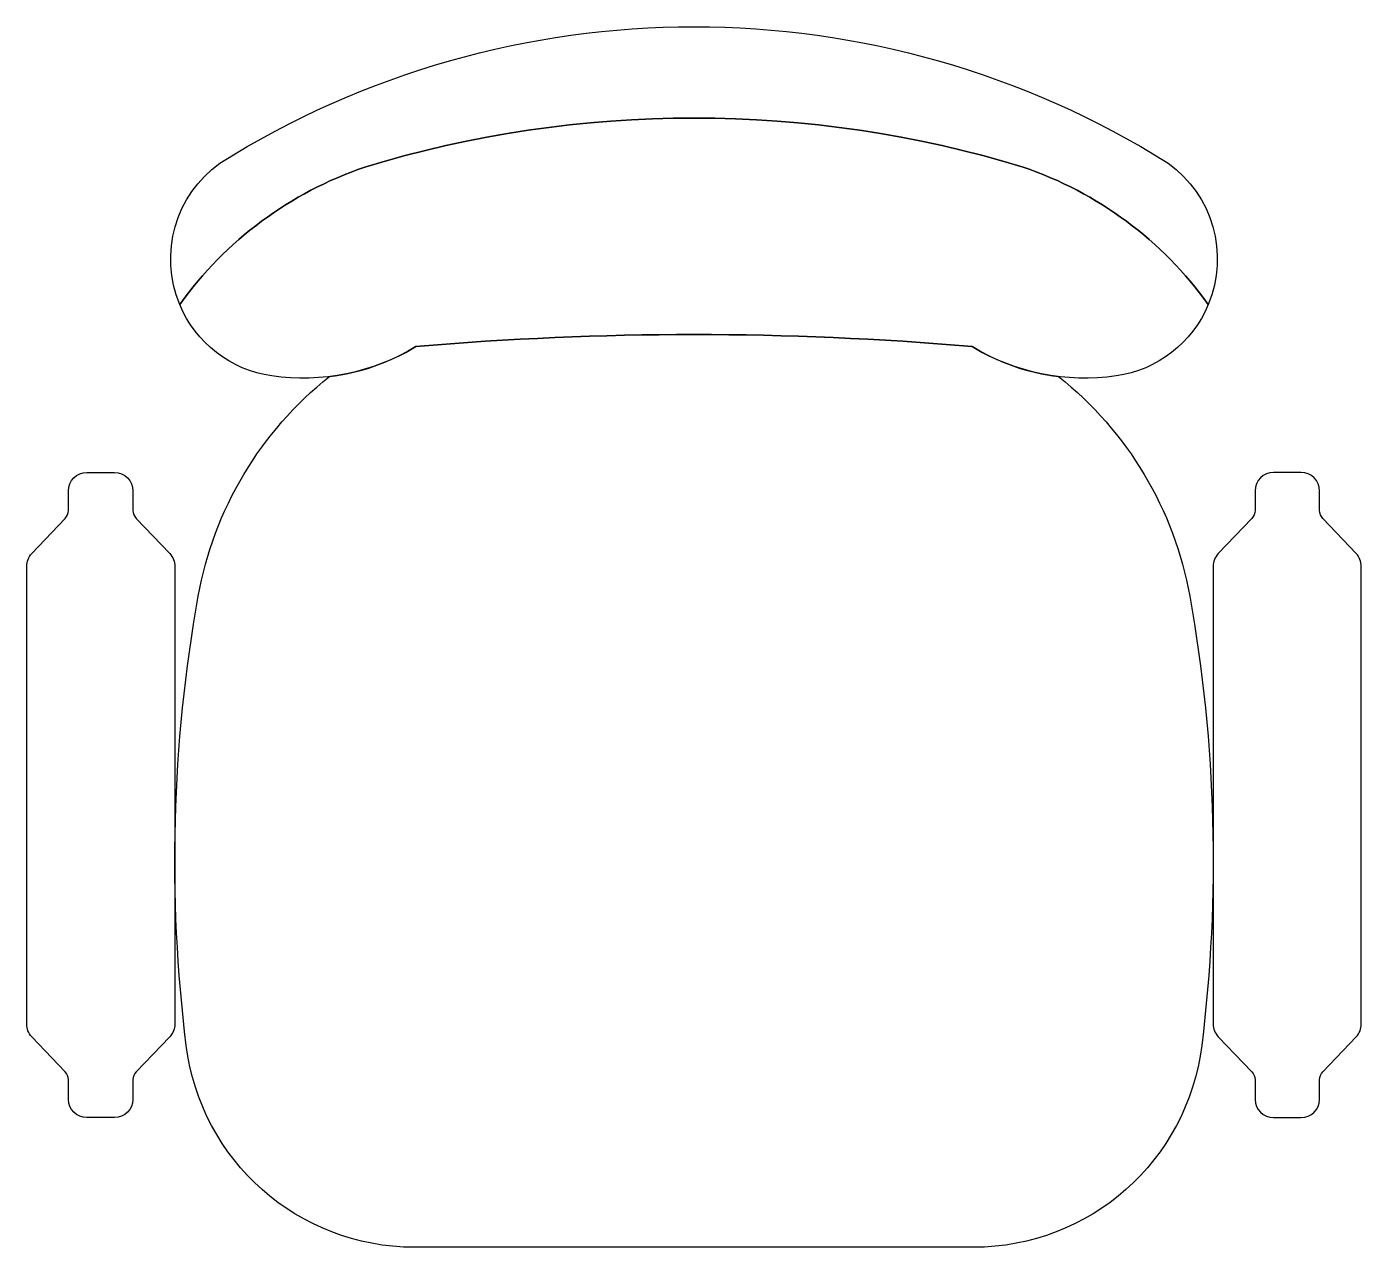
# Model space of a CAD drawing. Header units: millimetres. Extents: x -303 to 303, y -277 to 277.
import ezdxf

# ---------------------------------------------------------------- set-up
doc = ezdxf.new("R2010")
doc.units = ezdxf.units.MM
doc.header["$LTSCALE"] = 0.001

msp = doc.modelspace()

# ---------------------------------------------------------------- linework, layer by layer
for points in [[(-233.3, 150.8, -0.348548), (-215.1, 214.9, -0.287758), (215.1, 214.9, -0.348548), (233.3, 150.8, 0.156842), (149.3, 213.1, 0.149131), (-149.3, 213.1, 0.156842), (-233.3, 150.8)], [(-233.3, 150.8, -0.156842), (-149.3, 213.1, -0.149131), (149.3, 213.1, -0.156842), (233.3, 150.8, -0.263845), (191.5, 118.4, -0.174276), (126.2, 131.7, 0.043462), (-126.2, 131.7, -0.174276), (-191.5, 118.4, -0.263845), (-233.3, 150.8)], [(-224.9, 18.5, -0.182291), (-165.4, 118.1, 0.106505), (-126.2, 131.7, -0.043462), (126.2, 131.7, 0.106505), (165.4, 118.1, -0.182291), (224.9, 18.5, -0.075111), (230.3, -185.3, -0.378315), (126.9, -276.8), (-126.9, -276.8, -0.378315), (-230.3, -185.3, -0.075111), (-224.9, 18.5)], [(-300.4, 37.8), (-285.2, 53.8, 0.192592), (-283.8, 57.4), (-283.8, 66.3, -0.410752), (-275.4, 74.6), (-262.9, 74.6, -0.410752), (-254.5, 66.3), (-254.5, 57.4, 0.194601), (-253, 53.8), (-237.8, 37.8, -0.189502), (-235.5, 32.1), (-235.5, -175.5, -0.192583), (-237.8, -181.3), (-253, -197.2, 0.194601), (-254.5, -200.8), (-254.5, -209.7, -0.410752), (-262.9, -218), (-275.4, -218, -0.410752), (-283.8, -209.7), (-283.8, -200.8, 0.192592), (-285.2, -197.2), (-300.4, -181.3, -0.192583), (-302.7, -175.5), (-302.7, 32.1, -0.189502), (-300.4, 37.8)], [(300.4, 37.8), (285.2, 53.8, -0.192592), (283.8, 57.4), (283.8, 66.3, 0.410752), (275.4, 74.6), (262.9, 74.6, 0.410752), (254.5, 66.3), (254.5, 57.4, -0.194601), (253, 53.8), (237.8, 37.8, 0.189502), (235.5, 32.1), (235.5, -175.5, 0.192583), (237.8, -181.3), (253, -197.2, -0.194601), (254.5, -200.8), (254.5, -209.7, 0.410752), (262.9, -218), (275.4, -218, 0.410752), (283.8, -209.7), (283.8, -200.8, -0.192592), (285.2, -197.2), (300.4, -181.3, 0.192583), (302.7, -175.5), (302.7, 32.1, 0.189502), (300.4, 37.8)]]:
    msp.add_lwpolyline(points, format="xyb")

doc.saveas('drawing.dxf')
